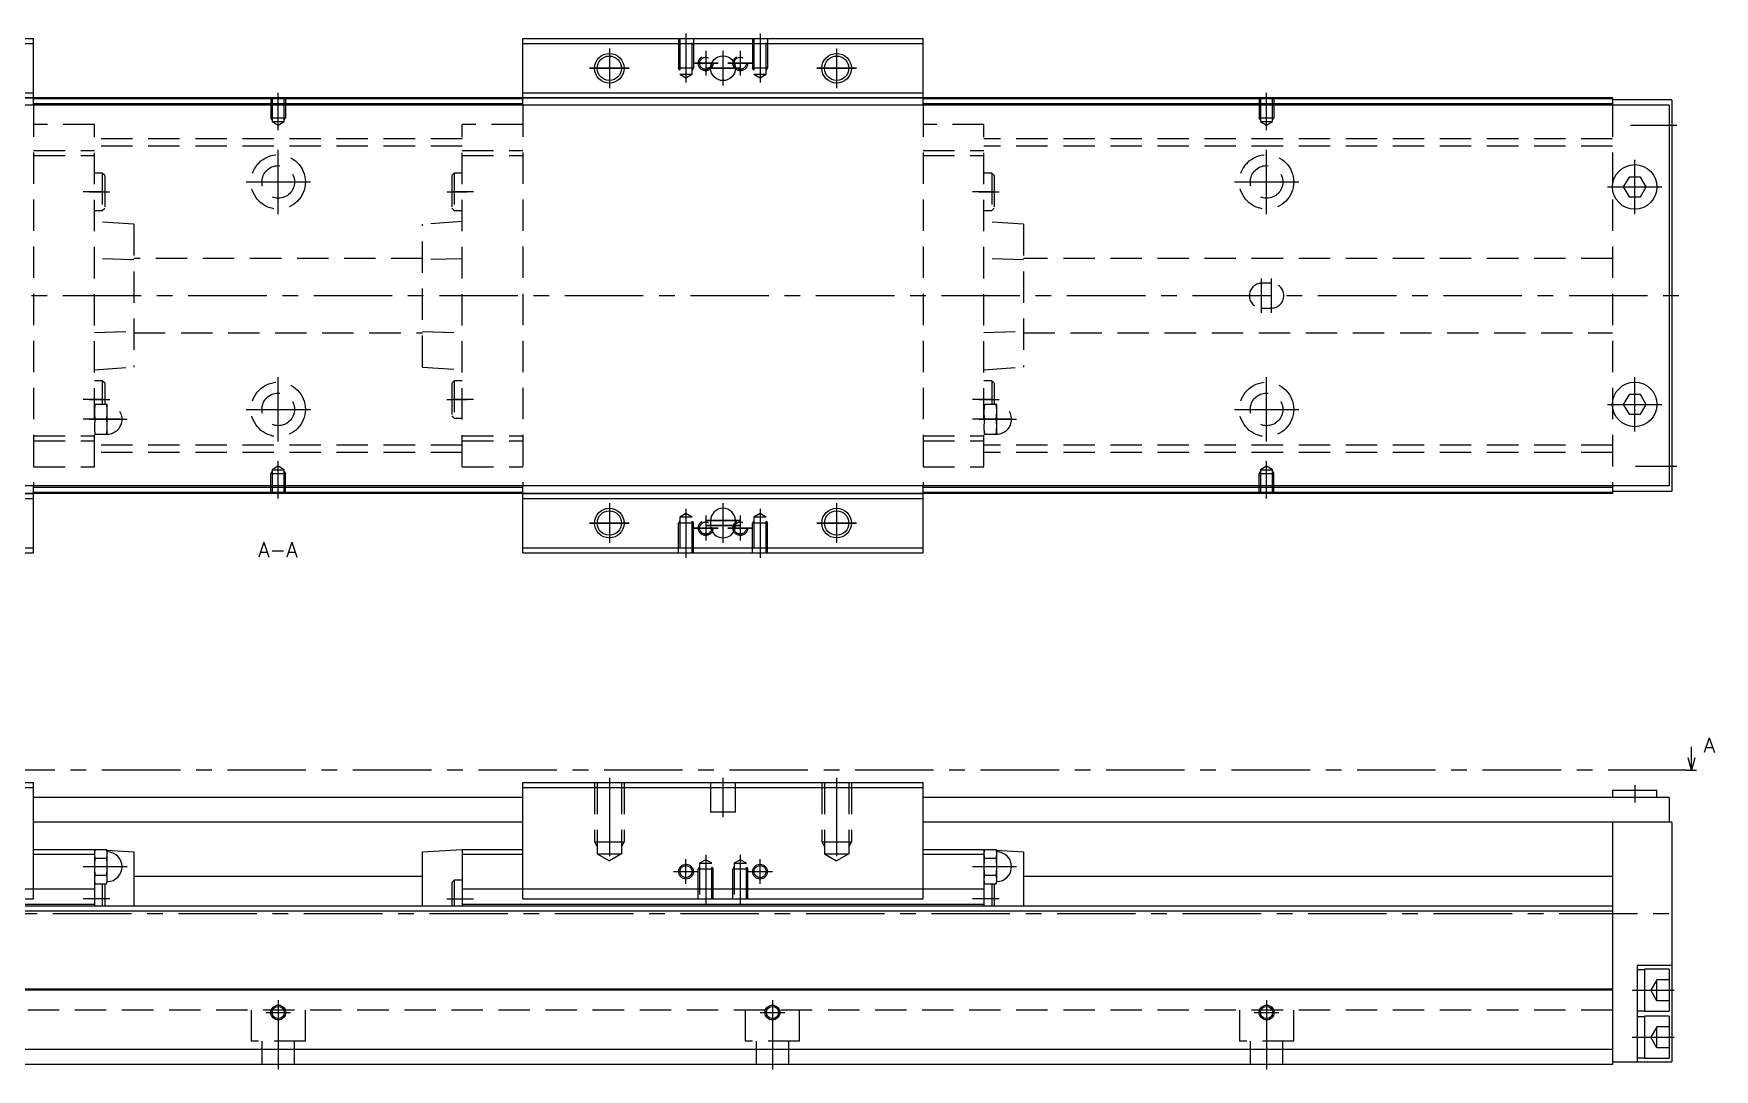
# Model space of a CAD drawing. Extents: x -2 to 939, y -8 to 353.
# Drawn here: x 599.2 to 939.3, y 9 to 218.5 of the extents above; entities that cross this region are included whole.
import ezdxf

# ---------------------------------------------------------------- set-up
doc = ezdxf.new("R2010")
doc.units = 0
doc.header["$LTSCALE"] = 0.5
doc.linetypes.add('CENTER', pattern=[50.8, 31.75, -6.35, 6.35, -6.35])
doc.linetypes.add('DASHED', pattern=[19.05, 12.7, -6.35])
for name, color, linetype in [('MSM_CENTER', 1, 'CENTER'), ('MSM_CONTINUOUS', 7, 'CONTINUOUS'), ('MSM_DASHED', 4, 'DASHED'), ('MSM_NARROW', 5, 'CONTINUOUS'), ('MSM_PART_NUMBER', 7, 'CONTINUOUS')]:
    doc.layers.add(name, color=color, linetype=linetype)
doc.styles.get("Standard").update_dxf_attribs({"font": 'txt.shx', "height": 3, "bigfont": 'bigfont.shx'})

msp = doc.modelspace()

# ---------------------------------------------------------------- linework, layer by layer
at = {"layer": 'MSM_CENTER'}
for p, q in [((731.17, 218.5), (731.17, 208.59)), ((746.17, 218.5), (746.17, 208.59)), ((715.67, 215.5), (715.67, 207.5)), ((735.17, 215), (735.17, 210)), ((738.67, 215), (738.67, 208)), ((742.17, 215), (742.17, 210)), ((761.67, 215.5), (761.67, 207.5)), ((719.67, 211.5), (711.67, 211.5)), ((711.67, 211.5), (719.67, 211.5)), ((737.67, 212.5), (732.67, 212.5)), ((732.67, 212.5), (737.67, 212.5)), ((742.17, 211.5), (735.17, 211.5)), ((735.17, 211.5), (742.17, 211.5)), ((744.67, 212.5), (739.67, 212.5)), ((739.67, 212.5), (744.67, 212.5)), ((765.67, 211.5), (757.67, 211.5)), ((757.67, 211.5), (765.67, 211.5)), ((648.67, 198.99), (648.67, 206.5)), ((848.67, 198.99), (848.67, 206.5)), ((922.34, 200), (931.67, 200)), ((648.67, 182), (648.67, 195)), ((848.67, 182), (848.67, 195)), ((923.17, 182), (923.17, 193)), ((642.17, 188.5), (655.17, 188.5)), ((842.17, 188.5), (855.17, 188.5)), ((917.67, 187.5), (928.67, 187.5)), ((613.27, 186.5), (609.17, 186.5)), ((610.47, 186.5), (614.57, 186.5)), ((682.77, 186.5), (686.87, 186.5)), ((688.17, 186.5), (684.07, 186.5)), ((793.27, 186.5), (789.17, 186.5)), ((790.47, 186.5), (794.57, 186.5)), ((847.67, 162), (847.67, 169)), ((849.67, 162), (849.67, 169)), ((325.67, 165.5), (932.67, 165.5)), ((648.67, 136), (648.67, 149)), ((848.67, 136), (848.67, 149)), ((923.17, 138), (923.17, 149)), ((613.27, 144.5), (609.17, 144.5)), ((610.47, 144.5), (614.57, 144.5)), ((682.77, 144.5), (686.87, 144.5)), ((688.17, 144.5), (684.07, 144.5)), ((793.27, 144.5), (789.17, 144.5)), ((790.47, 144.5), (794.57, 144.5)), ((917.67, 143.5), (928.67, 143.5)), ((616.77, 140.5), (609.17, 140.5)), ((610.47, 140.5), (618.07, 140.5)), ((642.17, 142.5), (655.17, 142.5)), ((796.77, 140.5), (789.17, 140.5)), ((790.47, 140.5), (798.07, 140.5)), ((842.17, 142.5), (855.17, 142.5)), ((648.67, 124.5), (648.67, 132.01)), ((848.67, 124.5), (848.67, 132.01)), ((923.34, 131), (931.67, 131)), ((715.67, 123.5), (715.67, 115.5)), ((738.67, 123.5), (738.67, 115.5)), ((761.67, 123.5), (761.67, 115.5)), ((719.67, 119.5), (711.67, 119.5)), ((711.67, 119.5), (719.67, 119.5)), ((731.17, 122.41), (731.17, 112.5)), ((735.17, 121), (735.17, 116)), ((742.17, 120), (735.17, 120)), ((735.17, 120), (742.17, 120)), ((742.17, 121), (742.17, 116)), ((746.17, 122.41), (746.17, 112.5)), ((765.67, 119.5), (757.67, 119.5)), ((757.67, 119.5), (765.67, 119.5)), ((737.67, 118.5), (732.67, 118.5)), ((732.67, 118.5), (737.67, 118.5)), ((742.17, 119), (735.17, 119)), ((735.17, 119), (742.17, 119)), ((744.67, 118.5), (739.67, 118.5)), ((739.67, 118.5), (744.67, 118.5)), ((933.67, 69.5), (320.67, 69.5)), ((715.67, 68), (715.67, 50.18)), ((738.67, 68), (738.67, 60)), ((761.67, 68), (761.67, 50.18)), ((923.17, 66.5), (923.17, 63)), ((731.17, 46.5), (731.17, 51.5)), ((735.17, 52.41), (735.17, 42.5)), ((742.17, 52.41), (742.17, 42.5)), ((746.17, 46.5), (746.17, 51.5)), ((618.07, 50), (609.17, 50)), ((728.67, 49), (733.67, 49)), ((743.67, 49), (748.67, 49)), ((798.07, 50), (789.17, 50)), ((614.57, 43.5), (609.17, 43.5)), ((682.77, 43.5), (688.17, 43.5)), ((794.57, 43.5), (789.17, 43.5)), ((323.67, 40.5), (932.67, 40.5)), ((922.67, 25), (931.17, 25)), ((646.17, 20.5), (651.17, 20.5)), ((648.67, 23), (648.67, 9)), ((746.17, 20.5), (751.17, 20.5)), ((748.67, 23), (748.67, 9)), ((846.17, 20.5), (851.17, 20.5)), ((848.67, 23), (848.67, 9)), ((922.67, 15.5), (931.17, 15.5))]:
    msp.add_line(p, q, dxfattribs=at)
at = {"layer": 'MSM_CONTINUOUS'}
for p, q in [((518.17, 217.5), (599.17, 217.5)), ((518.17, 216.5), (599.17, 216.5)), ((599.17, 204), (599.17, 217.5)), ((698.17, 204), (698.17, 217.5)), ((698.17, 217.5), (779.17, 217.5)), ((698.17, 216.5), (779.17, 216.5)), ((779.17, 204), (779.17, 217.5)), ((918.67, 205.5), (378.67, 205.5)), ((518.17, 206.5), (599.17, 206.5)), ((518.17, 205.5), (599.17, 205.5)), ((698.17, 205.3), (599.17, 205.3)), ((698.17, 204.3), (599.17, 204.3)), ((698.17, 206.5), (779.17, 206.5)), ((698.17, 205.5), (779.17, 205.5)), ((918.67, 205.3), (779.17, 205.3)), ((918.67, 204.3), (779.17, 204.3)), ((918.67, 205.5), (918.67, 204)), ((930.67, 205.1), (918.67, 205.1)), ((930.67, 205.1), (930.67, 125.9)), ((930.17, 204), (365.17, 204)), ((930.17, 204), (930.17, 127)), ((922.01, 189.5), (920.86, 187.5)), ((920.86, 187.5), (922.01, 185.5)), ((924.32, 189.5), (922.01, 189.5)), ((925.48, 187.5), (924.32, 189.5)), ((924.32, 185.5), (925.48, 187.5)), ((922.01, 185.5), (924.32, 185.5)), ((922.01, 145.5), (920.86, 143.5)), ((920.86, 143.5), (922.01, 141.5)), ((924.32, 145.5), (922.01, 145.5)), ((925.48, 143.5), (924.32, 145.5)), ((924.32, 141.5), (925.48, 143.5)), ((922.01, 141.5), (924.32, 141.5)), ((930.17, 127), (365.17, 127)), ((599.17, 113.5), (599.17, 127)), ((698.17, 126.7), (599.17, 126.7)), ((698.17, 113.5), (698.17, 127)), ((779.17, 113.5), (779.17, 127)), ((918.67, 126.7), (779.17, 126.7)), ((918.67, 127), (918.67, 125.5)), ((930.67, 125.9), (918.67, 125.9)), ((918.67, 125.5), (378.67, 125.5)), ((518.17, 125.5), (599.17, 125.5)), ((518.17, 124.5), (599.17, 124.5)), ((698.17, 125.7), (599.17, 125.7)), ((698.17, 125.5), (779.17, 125.5)), ((698.17, 124.5), (779.17, 124.5)), ((918.67, 125.7), (779.17, 125.7)), ((736.17, 120), (736.17, 119)), ((741.17, 119), (741.17, 120)), ((518.17, 114.5), (599.17, 114.5)), ((518.17, 113.5), (599.17, 113.5)), ((698.17, 114.5), (779.17, 114.5)), ((698.17, 113.5), (779.17, 113.5)), ((934.67, 69.5), (934, 72)), ((934.67, 69.5), (934.67, 74.23)), ((935.34, 72), (934.67, 69.5)), ((933.67, 69.5), (935.67, 69.5)), ((518.17, 67), (599.17, 67)), ((518.17, 66), (599.17, 66)), ((599.17, 43.5), (599.17, 67)), ((698.17, 67), (779.17, 67)), ((698.17, 43.5), (698.17, 67)), ((698.17, 66), (779.17, 66)), ((779.17, 43.5), (779.17, 67)), ((918.67, 65.5), (918.67, 64)), ((918.67, 65.5), (927.67, 65.5)), ((927.67, 64), (927.67, 65.5)), ((698.17, 64), (599.17, 64)), ((930.17, 64), (779.17, 64)), ((930.17, 64), (930.17, 59)), ((698.17, 59), (599.17, 59)), ((930.67, 59), (779.17, 59)), ((918.67, 59), (918.67, 10)), ((930.67, 59), (930.67, 10.5)), ((599.17, 53.5), (611.47, 53.5)), ((599.17, 52.5), (611.47, 52.5)), ((611.47, 53.5), (612.04, 53.46)), ((611.47, 53.5), (611.47, 42)), ((611.59, 53.46), (611.47, 53)), ((611.47, 52.41), (611.47, 52.6)), ((611.59, 53.46), (613.94, 53.46)), ((611.59, 51.73), (613.94, 51.73)), ((614.07, 53), (613.94, 53.46)), ((613.97, 53.34), (619.47, 53)), ((614.07, 47), (614.07, 53)), ((619.47, 53), (619.47, 42)), ((677.87, 53), (685.87, 53.5)), ((677.87, 42), (677.87, 53)), ((685.87, 53.5), (698.17, 53.5)), ((685.87, 53.5), (685.87, 42)), ((685.87, 52.5), (698.17, 52.5)), ((779.17, 53.5), (791.47, 53.5)), ((779.17, 52.5), (791.47, 52.5)), ((791.47, 53.5), (792.04, 53.46)), ((791.47, 53.5), (791.47, 42)), ((791.59, 53.46), (791.47, 53)), ((791.47, 52.41), (791.47, 52.6)), ((791.59, 53.46), (793.94, 53.46)), ((791.59, 51.73), (793.94, 51.73)), ((794.07, 53), (793.94, 53.46)), ((793.97, 53.34), (799.47, 53)), ((794.07, 47), (794.07, 53)), ((799.47, 53), (799.47, 42)), ((611.59, 48.27), (613.94, 48.27)), ((677.87, 48), (619.47, 48)), ((791.59, 48.27), (793.94, 48.27)), ((918.67, 48), (799.47, 48)), ((505.87, 45.5), (611.47, 45.5)), ((611.47, 47), (611.59, 46.54)), ((611.59, 46.54), (613.94, 46.54)), ((613.07, 46.54), (613.07, 42)), ((613.57, 46.54), (613.57, 42)), ((613.94, 46.54), (614.07, 47)), ((684.27, 47.3), (683.77, 46.8)), ((683.77, 46.8), (683.77, 42)), ((685.87, 47.3), (684.27, 47.3)), ((684.27, 47.3), (684.27, 42)), ((685.87, 45.5), (791.47, 45.5)), ((791.47, 47), (791.59, 46.54)), ((791.59, 46.54), (793.94, 46.54)), ((793.07, 46.54), (793.07, 42)), ((793.57, 46.54), (793.57, 42)), ((793.94, 46.54), (794.07, 47)), ((918.67, 42), (378.67, 42)), ((918.67, 41), (378.67, 41)), ((505.87, 42.4), (611.47, 42.4)), ((518.17, 43.5), (599.17, 43.5)), ((685.87, 42.4), (791.47, 42.4)), ((698.17, 43.5), (779.17, 43.5)), ((923.67, 30), (923.67, 10.5)), ((930.67, 30), (923.67, 30)), ((925.17, 29.15), (923.67, 29.15)), ((930.17, 29.25), (925.17, 29.25)), ((925.17, 29.25), (925.17, 20.75)), ((930.17, 29.25), (930.17, 20.75)), ((918.67, 25.2), (378.67, 25.2)), ((918.67, 25), (378.67, 25)), ((923.67, 20.85), (925.17, 20.85)), ((925.17, 20.75), (930.17, 20.75)), ((925.17, 19.65), (923.67, 19.65)), ((930.17, 19.75), (925.17, 19.75)), ((925.17, 19.75), (925.17, 11.25)), ((930.17, 19.75), (930.17, 11.25)), ((918.67, 13), (378.67, 13)), ((918.67, 10.5), (930.67, 10.5)), ((923.67, 11.35), (925.17, 11.35)), ((925.17, 11.25), (930.17, 11.25)), ((918.67, 10), (378.67, 10))]:
    msp.add_line(p, q, dxfattribs=at)
for centre, radius in [((715.67, 211.5), 2.46), ((738.67, 211.5), 2.5), ((761.67, 211.5), 2.46), ((923.17, 187.5), 4.5), ((923.17, 143.5), 4.5), ((715.67, 119.5), 2.46), ((761.67, 119.5), 2.46), ((731.17, 49), 1.23), ((746.17, 49), 1.23), ((648.67, 20.5), 1.23), ((748.67, 20.5), 1.23), ((848.67, 20.5), 1.23)]:
    msp.add_circle(centre, radius, dxfattribs=at)
for centre, radius, start, end in [((738.67, 120), 2.5, 0, 180), ((738.67, 119), 2.5, 180, 0), ((614.77, 52.57), 3.31, 164.2277, 179.4294), ((614.77, 52.63), 3.31, 180.5738, 195.7691), ((624.35, 49.95), 12.89, 172.0306, 179.7562), ((610.76, 52.56), 3.31, 0.5738, 15.7691), ((610.76, 52.63), 3.31, 344.2277, 359.4294), ((601.17, 49.94), 12.89, 0.2452, 7.968), ((614.07, 50), 3, 270, 90), ((794.77, 52.57), 3.31, 164.2277, 179.4294), ((794.77, 52.63), 3.31, 180.5738, 195.7691), ((804.35, 49.95), 12.89, 172.0306, 179.7562), ((790.76, 52.56), 3.31, 0.5738, 15.7691), ((790.76, 52.63), 3.31, 344.2277, 359.4294), ((781.17, 49.94), 12.89, 0.2452, 7.968), ((794.07, 50), 3, 270, 90), ((624.92, 50.1), 13.46, 180.407, 187.8062), ((614.77, 47.37), 3.31, 164.2277, 179.4294), ((600.61, 50.1), 13.46, 352.1938, 359.593), ((610.76, 47.37), 3.31, 0.5738, 15.7691), ((804.92, 50.1), 13.46, 180.407, 187.8062), ((794.77, 47.37), 3.31, 164.2277, 179.4294), ((780.61, 50.1), 13.46, 352.1938, 359.593), ((790.76, 47.37), 3.31, 0.5738, 15.7691), ((614.77, 47.44), 3.31, 180.5738, 195.7691), ((610.76, 47.43), 3.31, 344.2277, 359.4294), ((794.77, 47.44), 3.31, 180.5738, 195.7691), ((790.76, 47.43), 3.31, 344.2277, 359.4294)]:
    msp.add_arc(centre, radius, start, end, dxfattribs=at)
at = {"layer": 'MSM_DASHED'}
for p, q in [((729.67, 217.5), (729.67, 211.5)), ((729.94, 217.5), (729.94, 210.3)), ((732.4, 210.3), (732.4, 217.5)), ((732.67, 217.5), (732.67, 211.5)), ((744.67, 217.5), (744.67, 211.5)), ((744.94, 217.5), (744.94, 210.3)), ((747.4, 210.3), (747.4, 217.5)), ((747.67, 217.5), (747.67, 211.5)), ((732.67, 211.5), (729.67, 211.5)), ((729.94, 211.03), (729.67, 211.5)), ((732.4, 211.03), (732.67, 211.5)), ((747.67, 211.5), (744.67, 211.5)), ((744.94, 211.03), (744.67, 211.5)), ((747.4, 211.03), (747.67, 211.5)), ((729.94, 210.3), (732.4, 210.3)), ((729.94, 210.3), (731.17, 209.59)), ((731.17, 209.59), (732.4, 210.3)), ((744.94, 210.3), (747.4, 210.3)), ((744.94, 210.3), (746.17, 209.59)), ((746.17, 209.59), (747.4, 210.3)), ((599.17, 205.5), (518.17, 205.5)), ((647.17, 205.5), (647.17, 201.5)), ((647.44, 205.5), (647.44, 200.7)), ((649.9, 200.7), (649.9, 205.5)), ((650.17, 205.5), (650.17, 201.5)), ((779.17, 205.5), (698.17, 205.5)), ((847.17, 205.5), (847.17, 201.5)), ((847.44, 205.5), (847.44, 200.7)), ((849.9, 200.7), (849.9, 205.5)), ((850.17, 205.5), (850.17, 201.5)), ((599.17, 204), (599.17, 127)), ((647.17, 201.5), (650.17, 201.5)), ((647.44, 201.03), (647.17, 201.5)), ((647.44, 200.7), (649.9, 200.7)), ((647.44, 200.7), (648.67, 199.99)), ((648.67, 199.99), (649.9, 200.7)), ((649.9, 201.03), (650.17, 201.5)), ((698.17, 204), (698.17, 127)), ((779.17, 204), (779.17, 127)), ((847.17, 201.5), (850.17, 201.5)), ((847.44, 201.03), (847.17, 201.5)), ((847.44, 200.7), (849.9, 200.7)), ((847.44, 200.7), (848.67, 199.99)), ((848.67, 199.99), (849.9, 200.7)), ((849.9, 201.03), (850.17, 201.5)), ((918.67, 204), (918.67, 127)), ((611.47, 200.1), (599.17, 200.1)), ((611.47, 130.9), (611.47, 200.1)), ((698.17, 200.1), (685.87, 200.1)), ((685.87, 130.9), (685.87, 200.1)), ((791.47, 200.1), (779.17, 200.1)), ((791.47, 130.9), (791.47, 200.1)), ((599.17, 194.85), (611.47, 194.85)), ((685.87, 197.25), (611.47, 197.25)), ((685.87, 195.75), (611.47, 195.75)), ((685.87, 194.85), (698.17, 194.85)), ((779.17, 194.85), (791.47, 194.85)), ((918.67, 197.25), (791.47, 197.25)), ((918.67, 195.75), (791.47, 195.75)), ((599.17, 193.85), (611.47, 193.85)), ((685.87, 193.85), (698.17, 193.85)), ((779.17, 193.85), (791.47, 193.85)), ((613.07, 190.3), (611.47, 190.3)), ((613.57, 189.8), (613.07, 190.3)), ((613.07, 190.3), (613.07, 182.7)), ((613.57, 189.8), (613.57, 183.2)), ((684.27, 190.3), (683.77, 189.8)), ((683.77, 189.8), (683.77, 183.2)), ((685.87, 190.3), (684.27, 190.3)), ((684.27, 190.3), (684.27, 182.7)), ((793.07, 190.3), (791.47, 190.3)), ((793.57, 189.8), (793.07, 190.3)), ((793.07, 190.3), (793.07, 182.7)), ((793.57, 189.8), (793.57, 183.2)), ((611.47, 182.7), (613.07, 182.7)), ((619.47, 179.94), (611.47, 180.5)), ((613.07, 182.7), (613.57, 183.2)), ((685.87, 180.5), (677.87, 179.94)), ((683.77, 183.2), (684.27, 182.7)), ((684.27, 182.7), (685.87, 182.7)), ((791.47, 182.7), (793.07, 182.7)), ((799.47, 179.94), (791.47, 180.5)), ((793.07, 182.7), (793.57, 183.2)), ((619.47, 179.94), (619.47, 151.06)), ((677.87, 151.06), (677.87, 179.94)), ((799.47, 179.94), (799.47, 151.06)), ((619.47, 172.73), (611.47, 172.98)), ((677.87, 173), (619.47, 173)), ((685.87, 172.98), (677.87, 172.73)), ((799.47, 172.73), (791.47, 172.98)), ((918.67, 173), (799.47, 173)), ((849.67, 168), (847.67, 168)), ((847.67, 163), (849.67, 163)), ((611.47, 158.02), (619.47, 158.27)), ((619.47, 158), (677.87, 158)), ((677.87, 158.27), (685.87, 158.02)), ((791.47, 158.02), (799.47, 158.27)), ((799.47, 158), (918.67, 158)), ((611.47, 150.5), (619.47, 151.06)), ((677.87, 151.06), (685.87, 150.5)), ((791.47, 150.5), (799.47, 151.06)), ((613.07, 148.3), (611.47, 148.3)), ((613.07, 148.3), (613.07, 143.5)), ((613.57, 147.8), (613.07, 148.3)), ((613.57, 147.8), (613.57, 143.5)), ((684.27, 148.3), (683.77, 147.8)), ((683.77, 147.8), (683.77, 141.2)), ((685.87, 148.3), (684.27, 148.3)), ((684.27, 148.3), (684.27, 140.7)), ((793.07, 148.3), (791.47, 148.3)), ((793.07, 148.3), (793.07, 143.5)), ((793.57, 147.8), (793.07, 148.3)), ((793.57, 147.8), (793.57, 143.5)), ((614.07, 143.5), (611.47, 143.5)), ((614.07, 137.5), (614.07, 143.5)), ((794.07, 143.5), (791.47, 143.5)), ((794.07, 137.5), (794.07, 143.5)), ((611.59, 140.5), (613.94, 140.5)), ((683.77, 141.2), (684.27, 140.7)), ((684.27, 140.7), (685.87, 140.7)), ((791.59, 140.5), (793.94, 140.5)), ((599.17, 137.15), (611.47, 137.15)), ((599.17, 136.15), (611.47, 136.15)), ((611.47, 137.5), (614.07, 137.5)), ((685.87, 137.15), (698.17, 137.15)), ((685.87, 136.15), (698.17, 136.15)), ((779.17, 137.15), (791.47, 137.15)), ((779.17, 136.15), (791.47, 136.15)), ((791.47, 137.5), (794.07, 137.5)), ((685.87, 135.25), (611.47, 135.25)), ((685.87, 133.75), (611.47, 133.75)), ((918.67, 135.25), (791.47, 135.25)), ((918.67, 133.75), (791.47, 133.75)), ((599.17, 130.9), (611.47, 130.9)), ((647.44, 129.97), (647.17, 129.5)), ((647.17, 129.5), (650.17, 129.5)), ((647.17, 125.5), (647.17, 129.5)), ((648.67, 131.01), (647.44, 130.3)), ((647.44, 130.3), (649.9, 130.3)), ((647.44, 130.3), (647.44, 125.5)), ((649.9, 130.3), (648.67, 131.01)), ((649.9, 125.5), (649.9, 130.3)), ((649.9, 129.97), (650.17, 129.5)), ((650.17, 125.5), (650.17, 129.5)), ((685.87, 130.9), (698.17, 130.9)), ((779.17, 130.9), (791.47, 130.9)), ((847.44, 129.97), (847.17, 129.5)), ((847.17, 129.5), (850.17, 129.5)), ((847.17, 125.5), (847.17, 129.5)), ((848.67, 131.01), (847.44, 130.3)), ((847.44, 130.3), (849.9, 130.3)), ((847.44, 130.3), (847.44, 125.5)), ((849.9, 130.3), (848.67, 131.01)), ((849.9, 125.5), (849.9, 130.3)), ((849.9, 129.97), (850.17, 129.5)), ((850.17, 125.5), (850.17, 129.5)), ((599.17, 125.5), (518.17, 125.5)), ((779.17, 125.5), (698.17, 125.5)), ((729.94, 119.97), (729.67, 119.5)), ((729.67, 113.5), (729.67, 119.5)), ((732.67, 119.5), (729.67, 119.5)), ((731.17, 121.41), (729.94, 120.7)), ((729.94, 120.7), (729.94, 113.5)), ((732.4, 120.7), (729.94, 120.7)), ((732.4, 120.7), (731.17, 121.41)), ((732.4, 113.5), (732.4, 120.7)), ((732.4, 119.97), (732.67, 119.5)), ((732.67, 113.5), (732.67, 119.5)), ((744.94, 119.97), (744.67, 119.5)), ((744.67, 113.5), (744.67, 119.5)), ((747.67, 119.5), (744.67, 119.5)), ((746.17, 121.41), (744.94, 120.7)), ((744.94, 120.7), (744.94, 113.5)), ((747.4, 120.7), (744.94, 120.7)), ((747.4, 120.7), (746.17, 121.41)), ((747.4, 113.5), (747.4, 120.7)), ((747.4, 119.97), (747.67, 119.5)), ((747.67, 113.5), (747.67, 119.5)), ((712.67, 67), (712.67, 55)), ((713.21, 67), (713.21, 52.6)), ((718.12, 67), (718.12, 52.6)), ((718.67, 67), (718.67, 55)), ((736.17, 67), (736.17, 61)), ((741.17, 61), (741.17, 67)), ((758.67, 67), (758.67, 55)), ((759.21, 67), (759.21, 52.6)), ((764.12, 67), (764.12, 52.6)), ((764.67, 67), (764.67, 55)), ((741.17, 61), (736.17, 61)), ((712.67, 55), (718.67, 55)), ((712.67, 55), (713.21, 54.06)), ((718.67, 55), (718.12, 54.06)), ((758.67, 55), (764.67, 55)), ((758.67, 55), (759.21, 54.06)), ((764.67, 55), (764.12, 54.06)), ((713.21, 52.6), (718.12, 52.6)), ((713.21, 52.6), (715.67, 51.18)), ((718.12, 52.6), (715.67, 51.18)), ((735.17, 51.41), (733.94, 50.7)), ((736.4, 50.7), (735.17, 51.41)), ((742.17, 51.41), (740.94, 50.7)), ((743.4, 50.7), (742.17, 51.41)), ((759.21, 52.6), (764.12, 52.6)), ((759.21, 52.6), (761.67, 51.18)), ((764.12, 52.6), (761.67, 51.18)), ((733.94, 49.97), (733.67, 49.5)), ((736.67, 49.5), (733.67, 49.5)), ((733.67, 43.5), (733.67, 49.5)), ((733.94, 50.7), (733.94, 43.5)), ((733.94, 50.7), (736.4, 50.7)), ((736.4, 43.5), (736.4, 50.7)), ((736.4, 49.97), (736.67, 49.5)), ((736.67, 43.5), (736.67, 49.5)), ((740.94, 49.97), (740.67, 49.5)), ((743.67, 49.5), (740.67, 49.5)), ((740.67, 43.5), (740.67, 49.5)), ((740.94, 50.7), (740.94, 43.5)), ((740.94, 50.7), (743.4, 50.7)), ((743.4, 43.5), (743.4, 50.7)), ((743.4, 49.97), (743.67, 49.5)), ((743.67, 43.5), (743.67, 49.5)), ((927.67, 27.12), (926.44, 25)), ((927.67, 22.88), (926.44, 25)), ((927.67, 22.88), (927.67, 27.12)), ((930.17, 27.12), (927.67, 27.12)), ((927.67, 25), (930.17, 25)), ((918.67, 21), (378.67, 21)), ((643.17, 21), (643.17, 14.7)), ((654.17, 14.7), (654.17, 21)), ((743.17, 21), (743.17, 14.7)), ((754.17, 14.7), (754.17, 21)), ((843.17, 21), (843.17, 14.7)), ((854.17, 14.7), (854.17, 21)), ((930.17, 22.88), (927.67, 22.88)), ((927.67, 17.62), (926.44, 15.5)), ((927.67, 13.38), (927.67, 17.62)), ((930.17, 17.62), (927.67, 17.62)), ((654.17, 14.7), (643.17, 14.7)), ((645.37, 14.7), (645.37, 10)), ((651.97, 10), (651.97, 14.7)), ((754.17, 14.7), (743.17, 14.7)), ((745.37, 14.7), (745.37, 10)), ((751.97, 10), (751.97, 14.7)), ((854.17, 14.7), (843.17, 14.7)), ((845.37, 14.7), (845.37, 10)), ((851.97, 10), (851.97, 14.7)), ((927.67, 13.38), (926.44, 15.5)), ((927.67, 15.5), (930.17, 15.5)), ((930.17, 13.38), (927.67, 13.38))]:
    msp.add_line(p, q, dxfattribs=at)
for centre, radius in [((735.17, 212.5), 1.5), ((735.17, 212.5), 1.23), ((742.17, 212.5), 1.5), ((742.17, 212.5), 1.23), ((648.67, 188.5), 5.5), ((848.67, 188.5), 5.5), ((648.67, 188.5), 3.3), ((848.67, 188.5), 3.3), ((648.67, 142.5), 5.5), ((848.67, 142.5), 5.5), ((648.67, 142.5), 3.3), ((848.67, 142.5), 3.3), ((735.17, 118.5), 1.5), ((735.17, 118.5), 1.23), ((742.17, 118.5), 1.5), ((742.17, 118.5), 1.23)]:
    msp.add_circle(centre, radius, dxfattribs=at)
for centre, radius, start, end in [((847.67, 165.5), 2.5, 90, 270), ((849.67, 165.5), 2.5, 270, 90), ((621.16, 141.95), 9.69, 170.8086, 179.713), ((604.37, 141.95), 9.7, 0.2886, 9.1898), ((614.07, 140.5), 3, 270, 90), ((801.16, 141.95), 9.69, 170.8086, 179.713), ((784.37, 141.95), 9.7, 0.2886, 9.1898), ((794.07, 140.5), 3, 270, 90), ((621.16, 142.05), 9.7, 180.2886, 189.1898), ((621.16, 138.95), 9.69, 170.8086, 179.713), ((604.37, 142.05), 9.69, 350.8086, 359.713), ((604.37, 138.95), 9.7, 0.2886, 9.1898), ((801.16, 142.05), 9.7, 180.2886, 189.1898), ((801.16, 138.95), 9.69, 170.8086, 179.713), ((784.37, 142.05), 9.69, 350.8086, 359.713), ((784.37, 138.95), 9.7, 0.2886, 9.1898), ((621.16, 139.05), 9.7, 180.2886, 189.1898), ((604.37, 139.05), 9.69, 350.8086, 359.713), ((801.16, 139.05), 9.7, 180.2886, 189.1898), ((784.37, 139.05), 9.69, 350.8086, 359.713)]:
    msp.add_arc(centre, radius, start, end, dxfattribs=at)
at = {"layer": 'MSM_NARROW'}
for centre, radius in [((715.67, 211.5), 3), ((761.67, 211.5), 3), ((715.67, 119.5), 3), ((761.67, 119.5), 3), ((731.17, 49), 1.5), ((746.17, 49), 1.5), ((648.67, 20.5), 1.5), ((748.67, 20.5), 1.5), ((848.67, 20.5), 1.5)]:
    msp.add_circle(centre, radius, dxfattribs=at)

# ---------------------------------------------------------------- texts
at = {"layer": 'MSM_PART_NUMBER'}
for s, p in [('A-A', (644.61, 112.62)), ('A', (937.1, 73.08))]:
    msp.add_text(s, height=3, dxfattribs=at).set_placement(p)

doc.saveas('drawing.dxf')
